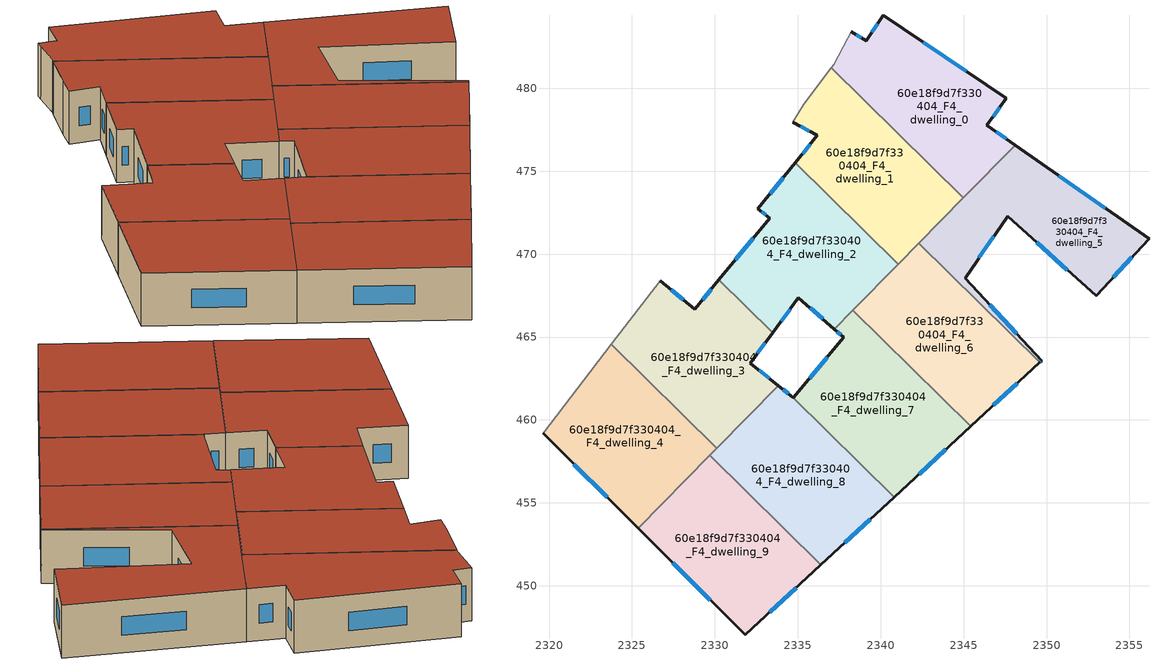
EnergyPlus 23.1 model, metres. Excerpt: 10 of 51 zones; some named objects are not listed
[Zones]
60e18f9d7f330404_F4_dwelling_0
 floor to 60e18f9d7f330404_F3_dwelling_0 (EU_floor_Construction): 2347.56,479.41 2346.41,477.75 2348.11,476.56 2344.99,473.39 2337.03,481.24 2337.16,481.42 2338.03,483.01 2338.24,483.41 2339.12,482.87 2340.16,484.41 z12
 wall outside (EU_wall_Construction): 2348.11,476.56 2346.41,477.75 2347.56,479.41 2340.16,484.41 2339.12,482.87 2338.24,483.41 z12:15
 wall to 60e18f9d7f330404_F4_dwelling_1 (EU_wall_Construction): 2337.03,481.24 2344.99,473.39 z12:15
 wall adiabatic (EU_wall_Construction): 2338.24,483.41 2338.03,483.01 2337.16,481.42 2337.03,481.24 z12:15
 wall to 60e18f9d7f330404_F4_dwelling_5 (EU_wall_Construction): 2344.99,473.39 2348.11,476.56 z12:15
 window (EU_Window_Construction): 2338.83,483.04 2338.52,483.23 / 2339.82,483.9 2339.46,483.37 / 2345.15,481.03 2342.56,482.78 / 2346.78,478.29 2347.18,478.87 / 2347.56,476.95 2346.96,477.37 z12.98:14.02
 roof outside (EU_roof_Construction): 2344.99,473.39 2348.11,476.56 2346.41,477.75 2347.56,479.41 2340.16,484.41 2339.12,482.87 2338.24,483.41 2338.03,483.01 2337.16,481.42 2337.03,481.24 z15
60e18f9d7f330404_F4_dwelling_1
 floor to 60e18f9d7f330404_F3_dwelling_1 (EU_floor_Construction): 2344.99,473.39 2341.06,469.4 2334.85,475.51 2336.19,477.16 2334.69,477.96 2335.37,479.04 2337.03,481.24 z12
 wall outside (EU_wall_Construction): 2334.69,477.96 2336.19,477.16 2334.85,475.51 z12:15
 wall adiabatic (EU_wall_Construction): 2337.03,481.24 2335.37,479.04 2334.69,477.96 z12:15
 wall to 60e18f9d7f330404_F4_dwelling_2 (EU_wall_Construction): 2334.85,475.51 2341.06,469.4 z12:15
 wall to 60e18f9d7f330404_F4_dwelling_6 (EU_wall_Construction): 2341.06,469.4 2342.29,470.66 z12:15
 wall to 60e18f9d7f330404_F4_dwelling_5 (EU_wall_Construction): 2342.29,470.66 2344.99,473.39 z12:15
 window (EU_Window_Construction): 2335.75,476.62 2335.29,476.05 / 2335.18,477.7 2335.7,477.42 z12.98:14.02
 roof outside (EU_roof_Construction): 2341.06,469.4 2344.99,473.39 2337.03,481.24 2335.37,479.04 2334.69,477.96 2336.19,477.16 2334.85,475.51 z15
60e18f9d7f330404_F4_dwelling_2
 floor to 60e18f9d7f330404_F3_dwelling_2 (EU_floor_Construction): 2341.06,469.4 2337.2,465.48 2335.04,467.38 2333.48,465.27 2330.24,468.46 2333.3,472.17 2332.6,472.75 2334.85,475.51 z12
 wall outside (EU_wall_Construction): 2333.48,465.27 2335.04,467.38 2337.2,465.48 / 2334.85,475.51 2332.6,472.75 2333.3,472.17 2330.24,468.46 z12:15
 wall to 60e18f9d7f330404_F4_dwelling_3 (EU_wall_Construction): 2330.24,468.46 2333.48,465.27 z12:15
 wall to 60e18f9d7f330404_F4_dwelling_7 (EU_wall_Construction): 2337.2,465.48 2338.32,466.62 z12:15
 wall to 60e18f9d7f330404_F4_dwelling_6 (EU_wall_Construction): 2338.32,466.62 2341.06,469.4 z12:15
 window (EU_Window_Construction): 2335.74,466.76 2336.49,466.1 / 2333.99,465.95 2334.53,466.69 / 2332.31,470.97 2331.24,469.67 / 2332.83,472.56 2333.07,472.36 / 2334.12,474.61 2333.33,473.65 z12.98:14.02
 roof outside (EU_roof_Construction): 2337.2,465.48 2341.06,469.4 2334.85,475.51 2332.6,472.75 2333.3,472.17 2330.24,468.46 2333.48,465.27 2335.04,467.38 z15
60e18f9d7f330404_F4_dwelling_3
 floor to 60e18f9d7f330404_F3_dwelling_3 (EU_floor_Construction): 2333.48,465.27 2332.13,463.43 2333.83,462.06 2330.11,458.29 2323.74,464.56 2326.7,468.41 2328.79,466.69 2330.24,468.46 z12
 wall outside (EU_wall_Construction): 2330.24,468.46 2328.79,466.69 2326.7,468.41 / 2333.83,462.06 2332.13,463.43 2333.48,465.27 z12:15
 wall to 60e18f9d7f330404_F4_dwelling_4 (EU_wall_Construction): 2323.74,464.56 2330.11,458.29 z12:15
 wall adiabatic (EU_wall_Construction): 2326.7,468.41 2323.74,464.56 z12:15
 wall to 60e18f9d7f330404_F4_dwelling_8 (EU_wall_Construction): 2330.11,458.29 2333.83,462.06 z12:15
 window (EU_Window_Construction): 2328.11,467.25 2327.38,467.85 / 2329.77,467.88 2329.26,467.26 / 2332.57,464.02 2333.04,464.67 / 2333.28,462.51 2332.68,462.98 z12.98:14.02
 roof outside (EU_roof_Construction): 2330.11,458.29 2333.83,462.06 2332.13,463.43 2333.48,465.27 2330.24,468.46 2328.79,466.69 2326.7,468.41 2323.74,464.56 z15
60e18f9d7f330404_F4_dwelling_4
 floor to 60e18f9d7f330404_F3_dwelling_4 (EU_floor_Construction): 2330.11,458.29 2325.37,453.48 2319.64,459.21 2323.74,464.56 z12
 wall outside (EU_wall_Construction): 2319.64,459.21 2325.37,453.48 z12:15
 wall adiabatic (EU_wall_Construction): 2323.74,464.56 2319.64,459.21 z12:15
 wall to 60e18f9d7f330404_F4_dwelling_9 (EU_wall_Construction): 2325.37,453.48 2329.69,457.87 z12:15
 wall to 60e18f9d7f330404_F4_dwelling_8 (EU_wall_Construction): 2329.69,457.87 2330.11,458.29 z12:15
 window (EU_Window_Construction): 2321.5,457.34 2323.51,455.34 z12.98:14.02
 roof outside (EU_roof_Construction): 2325.37,453.48 2330.11,458.29 2323.74,464.56 2319.64,459.21 z15
60e18f9d7f330404_F4_dwelling_5
 floor to 60e18f9d7f330404_F3_dwelling_5 (EU_floor_Construction): 2356.18,470.92 2353,467.47 2347.66,472.29 2345.09,468.55 2349.7,463.57 2349.59,463.47 2342.29,470.66 2348.11,476.56 z12
 wall outside (EU_wall_Construction): 2349.59,463.47 2349.7,463.57 2345.09,468.55 2347.66,472.29 2353,467.47 2356.18,470.92 2348.11,476.56 z12:15
 wall to 60e18f9d7f330404_F4_dwelling_6 (EU_wall_Construction): 2342.29,470.66 2349.59,463.47 z12:15
 window (EU_Window_Construction): 2348.2,465.19 2346.59,466.93 / 2349.63,463.5 2349.66,463.53 / 2353.55,472.75 2350.73,474.73 / 2354.03,468.59 2355.14,469.8 / 2349.39,470.72 2351.26,469.04 / 2345.92,469.77 2346.82,471.07 z12.98:14.02
 roof outside (EU_roof_Construction): 2353,467.47 2356.18,470.92 2348.11,476.56 2342.29,470.66 2349.59,463.47 2349.7,463.57 2345.09,468.55 2347.66,472.29 z15
60e18f9d7f330404_F4_dwelling_6
 floor to 60e18f9d7f330404_F3_dwelling_6 (EU_floor_Construction): 2349.59,463.47 2345.43,459.62 2338.32,466.62 2342.29,470.66 z12
 wall outside (EU_wall_Construction): 2345.43,459.62 2349.59,463.47 z12:15
 wall to 60e18f9d7f330404_F4_dwelling_7 (EU_wall_Construction): 2338.32,466.62 2345.43,459.62 z12:15
 window (EU_Window_Construction): 2346.78,460.87 2348.24,462.22 z12.98:14.02
 roof outside (EU_roof_Construction): 2349.59,463.47 2342.29,470.66 2338.32,466.62 2345.43,459.62 z15
60e18f9d7f330404_F4_dwelling_7
 floor to 60e18f9d7f330404_F3_dwelling_7 (EU_floor_Construction): 2345.43,459.62 2340.81,455.35 2334.7,461.37 2334.74,461.34 2337.78,464.97 2337.2,465.48 2338.32,466.62 z12
 wall outside (EU_wall_Construction): 2337.2,465.48 2337.78,464.97 2334.74,461.34 2334.7,461.37 / 2340.81,455.35 2345.43,459.62 z12:15
 wall to 60e18f9d7f330404_F4_dwelling_8 (EU_wall_Construction): 2334.7,461.37 2340.81,455.35 z12:15
 window (EU_Window_Construction): 2336.79,463.79 2335.73,462.52 / 2337.39,465.32 2337.59,465.14 / 2342.31,456.74 2343.93,458.23 z12.98:14.02
 roof outside (EU_roof_Construction): 2345.43,459.62 2338.32,466.62 2337.2,465.48 2337.78,464.97 2334.74,461.34 2334.7,461.37 2340.81,455.35 z15
60e18f9d7f330404_F4_dwelling_8
 floor to 60e18f9d7f330404_F3_dwelling_8 (EU_floor_Construction): 2334.7,461.37 2340.81,455.35 2336.39,451.27 2329.69,457.87 2333.83,462.06 z12
 wall outside (EU_wall_Construction): 2334.7,461.37 2333.83,462.06 / 2336.39,451.27 2340.81,455.35 z12:15
 wall to 60e18f9d7f330404_F4_dwelling_9 (EU_wall_Construction): 2329.69,457.87 2336.39,451.27 z12:15
 window (EU_Window_Construction): 2334.42,461.59 2334.11,461.84 / 2337.83,452.6 2339.37,454.02 z12.98:14.02
 roof outside (EU_roof_Construction): 2340.81,455.35 2334.7,461.37 2333.83,462.06 2329.69,457.87 2336.39,451.27 z15
60e18f9d7f330404_F4_dwelling_9
 floor to 60e18f9d7f330404_F3_dwelling_9 (EU_floor_Construction): 2336.39,451.27 2331.82,447.05 2325.37,453.48 2329.69,457.87 z12
 wall outside (EU_wall_Construction): 2325.37,453.48 2331.82,447.05 2336.39,451.27 z12:15
 window (EU_Window_Construction): 2333.3,448.42 2334.9,449.9 / 2327.47,451.39 2329.72,449.14 z12.98:14.02
 roof outside (EU_roof_Construction): 2336.39,451.27 2329.69,457.87 2325.37,453.48 2331.82,447.05 z15
[Building]
EU S2 Campaign: North Axis=0; Terrain=City; Solar Distribution=FullExterior
[Site:Location]
Bologna: Latitude=44.5; Longitude=11.25; Time Zone=1; Elevation=37
[SizingPeriod:WeatherFileDays]
AnnualSizingPeriod: Begin Month=1; Begin Day of Month=1; End Month=12; End Day of Month=31; Day of Week for Start Day=Monday; Use Weather File Daylight Saving Period=No; Use Weather File Rain and Snow Indicators=No
[MATERIAL]
EU_InternalMass_Material: Roughness=MediumRough; Thickness=0.1; Conductivity=1; Density=1800; Specific Heat=900; Thermal Absorptance=0.9; Solar Absorptance=0.7; Visible Absorptance=0.7
[MATERIAL:NOMASS] Roughness=MediumRough; Thermal Absorptance=0.9; Solar Absorptance=0.7; Visible Absorptance=0.7
Name | Thermal Resistance
EU_wall_NoMass | 0.905828
EU_roof_NoMass | 0.37593
EU_floor_NoMass | 0.67114
[WINDOWMATERIAL:SIMPLEGLAZINGSYSTEM]
EU_Window_SimpleGlazing: UFactor=4.52486; Solar Heat Gain Coefficient=0.85; Visible Transmittance=0.85
[CONSTRUCTION]
EU_wall_Construction: EU_wall_NoMass
EU_roof_Construction: EU_roof_NoMass
EU_floor_Construction: EU_floor_NoMass
EU_Window_Construction: EU_Window_SimpleGlazing
EU_InternalMass_Construction: EU_InternalMass_Material
[ZONE] Type=1; Multiplier=1; Ceiling Height=autocalculate; Floor Area=autocalculate; Part of Total Floor Area=Yes
Name | Volume
60e18f9d7f330404_F4_dwelling_0 | 171.753
60e18f9d7f330404_F4_dwelling_1 | 171.738
60e18f9d7f330404_F4_dwelling_2; 60e18f9d7f330404_F4_dwelling_5 | 171.755
60e18f9d7f330404_F4_dwelling_3 | 171.746
60e18f9d7f330404_F4_dwelling_4 | 171.736
60e18f9d7f330404_F4_dwelling_6 | 171.75
60e18f9d7f330404_F4_dwelling_7 | 171.728
60e18f9d7f330404_F4_dwelling_8 | 171.735
60e18f9d7f330404_F4_dwelling_9 | 171.749
[INTERNALMASS] Construction=EU_InternalMass_Construction
Name | Zone or ZoneList | Surface Area
60e18f9d7f330404_F4_dwelling_0_EU_InternalMass | 60e18f9d7f330404_F4_dwelling_0 | 57.2508
60e18f9d7f330404_F4_dwelling_1_EU_InternalMass | 60e18f9d7f330404_F4_dwelling_1 | 57.2459
60e18f9d7f330404_F4_dwelling_2_EU_InternalMass | 60e18f9d7f330404_F4_dwelling_2 | 57.2514
60e18f9d7f330404_F4_dwelling_3_EU_InternalMass | 60e18f9d7f330404_F4_dwelling_3 | 57.2489
60e18f9d7f330404_F4_dwelling_4_EU_InternalMass | 60e18f9d7f330404_F4_dwelling_4 | 57.2455
60e18f9d7f330404_F4_dwelling_5_EU_InternalMass | 60e18f9d7f330404_F4_dwelling_5 | 57.2513
60e18f9d7f330404_F4_dwelling_6_EU_InternalMass | 60e18f9d7f330404_F4_dwelling_6 | 57.2503
60e18f9d7f330404_F4_dwelling_7_EU_InternalMass | 60e18f9d7f330404_F4_dwelling_7 | 57.2421
60e18f9d7f330404_F4_dwelling_8_EU_InternalMass | 60e18f9d7f330404_F4_dwelling_8 | 57.2449
60e18f9d7f330404_F4_dwelling_9_EU_InternalMass | 60e18f9d7f330404_F4_dwelling_9 | 57.2495
[OTHEREQUIPMENT] Fuel Type=Electricity; Design Level Calculation Method=Watts/Area; Power per Zone Floor Area=1; Fraction Latent=0; Fraction Radiant=0; Fraction Lost=0; Carbon Dioxide Generation Rate=0; EndUse Subcategory=EU_Step8_InternalGains
Name | Zone or ZoneList or Space or SpaceList | Schedule
EU_Step8_InternalGain_60e18f9d7f330404_F4_dwelling_0_f000 | 60e18f9d7f330404_F4_dwelling_0 | EU_Step8_GainSchedule_60e18f9d7f330404_F4_dwelling_0_f000
EU_Step8_InternalGain_60e18f9d7f330404_F4_dwelling_1_f000 | 60e18f9d7f330404_F4_dwelling_1 | EU_Step8_GainSchedule_60e18f9d7f330404_F4_dwelling_1_f000
EU_Step8_InternalGain_60e18f9d7f330404_F4_dwelling_2_f000 | 60e18f9d7f330404_F4_dwelling_2 | EU_Step8_GainSchedule_60e18f9d7f330404_F4_dwelling_2_f000
EU_Step8_InternalGain_60e18f9d7f330404_F4_dwelling_3_f000 | 60e18f9d7f330404_F4_dwelling_3 | EU_Step8_GainSchedule_60e18f9d7f330404_F4_dwelling_3_f000
EU_Step8_InternalGain_60e18f9d7f330404_F4_dwelling_4_f000 | 60e18f9d7f330404_F4_dwelling_4 | EU_Step8_GainSchedule_60e18f9d7f330404_F4_dwelling_4_f000
EU_Step8_InternalGain_60e18f9d7f330404_F4_dwelling_5_f000 | 60e18f9d7f330404_F4_dwelling_5 | EU_Step8_GainSchedule_60e18f9d7f330404_F4_dwelling_5_f000
EU_Step8_InternalGain_60e18f9d7f330404_F4_dwelling_6_f000 | 60e18f9d7f330404_F4_dwelling_6 | EU_Step8_GainSchedule_60e18f9d7f330404_F4_dwelling_6_f000
EU_Step8_InternalGain_60e18f9d7f330404_F4_dwelling_7_f000 | 60e18f9d7f330404_F4_dwelling_7 | EU_Step8_GainSchedule_60e18f9d7f330404_F4_dwelling_7_f000
EU_Step8_InternalGain_60e18f9d7f330404_F4_dwelling_8_f000 | 60e18f9d7f330404_F4_dwelling_8 | EU_Step8_GainSchedule_60e18f9d7f330404_F4_dwelling_8_f000
EU_Step8_InternalGain_60e18f9d7f330404_F4_dwelling_9_f000 | 60e18f9d7f330404_F4_dwelling_9 | EU_Step8_GainSchedule_60e18f9d7f330404_F4_dwelling_9_f000
[ZONEVENTILATION:DESIGNFLOWRATE] Schedule=EU_AlwaysOn; Design Flow Rate Calculation Method=AirChanges/Hour; Air Changes per Hour=0.73129; Ventilation Type=Natural; Fan Pressure Rise=0; Fan Total Efficiency=1; Constant Term Coefficient=1; Temperature Term Coefficient=0; Velocity Term Coefficient=0; Velocity Squared Term Coefficient=0; Minimum Indoor Temperature=-100; Maximum Indoor Temperature=100; Delta Temperature=-100; Minimum Outdoor Temperature=-100; Maximum Outdoor Temperature=100; Maximum Wind Speed=40
Name | Zone or ZoneList or Space or SpaceList
EU_ConstantAir_60e18f9d7f330404_F4_dwelling_0 | 60e18f9d7f330404_F4_dwelling_0
EU_ConstantAir_60e18f9d7f330404_F4_dwelling_1 | 60e18f9d7f330404_F4_dwelling_1
EU_ConstantAir_60e18f9d7f330404_F4_dwelling_2 | 60e18f9d7f330404_F4_dwelling_2
EU_ConstantAir_60e18f9d7f330404_F4_dwelling_3 | 60e18f9d7f330404_F4_dwelling_3
EU_ConstantAir_60e18f9d7f330404_F4_dwelling_4 | 60e18f9d7f330404_F4_dwelling_4
EU_ConstantAir_60e18f9d7f330404_F4_dwelling_5 | 60e18f9d7f330404_F4_dwelling_5
EU_ConstantAir_60e18f9d7f330404_F4_dwelling_6 | 60e18f9d7f330404_F4_dwelling_6
EU_ConstantAir_60e18f9d7f330404_F4_dwelling_7 | 60e18f9d7f330404_F4_dwelling_7
EU_ConstantAir_60e18f9d7f330404_F4_dwelling_8 | 60e18f9d7f330404_F4_dwelling_8
EU_ConstantAir_60e18f9d7f330404_F4_dwelling_9 | 60e18f9d7f330404_F4_dwelling_9
[HVACTEMPLATE:ZONE:IDEALLOADSAIRSYSTEM] System Availability Schedule=EU_AlwaysOn; Maximum Heating Supply Air Temperature=50; Minimum Cooling Supply Air Temperature=13; Maximum Heating Supply Air Humidity Ratio=0.0156; Minimum Cooling Supply Air Humidity Ratio=0.0077; Heating Limit=NoLimit; Cooling Limit=NoLimit; Heating Availability Schedule=EU_AlwaysOn; Cooling Availability Schedule=EU_CoolingOff; Dehumidification Control Type=ConstantSensibleHeatRatio; Cooling Sensible Heat Ratio=0.7; Dehumidification Setpoint=60; Humidification Control Type=None; Humidification Setpoint=30; Outdoor Air Method=None; Outdoor Air Flow Rate per Person=0.00944; Outdoor Air Flow Rate per Zone Floor Area=0; Outdoor Air Flow Rate per Zone=0; Demand Controlled Ventilation Type=None; Outdoor Air Economizer Type=NoEconomizer; Heat Recovery Type=None; Sensible Heat Recovery Effectiveness=0.7; Latent Heat Recovery Effectiveness=0.65
Name | Template Thermostat
60e18f9d7f330404_F4_dwelling_0 | EU_HeatOnly_60e18f9d7f330404_F4_dwelling_0
60e18f9d7f330404_F4_dwelling_1 | EU_HeatOnly_60e18f9d7f330404_F4_dwelling_1
60e18f9d7f330404_F4_dwelling_2 | EU_HeatOnly_60e18f9d7f330404_F4_dwelling_2
60e18f9d7f330404_F4_dwelling_3 | EU_HeatOnly_60e18f9d7f330404_F4_dwelling_3
60e18f9d7f330404_F4_dwelling_4 | EU_HeatOnly_60e18f9d7f330404_F4_dwelling_4
60e18f9d7f330404_F4_dwelling_5 | EU_HeatOnly_60e18f9d7f330404_F4_dwelling_5
60e18f9d7f330404_F4_dwelling_6 | EU_HeatOnly_60e18f9d7f330404_F4_dwelling_6
60e18f9d7f330404_F4_dwelling_7 | EU_HeatOnly_60e18f9d7f330404_F4_dwelling_7
60e18f9d7f330404_F4_dwelling_8 | EU_HeatOnly_60e18f9d7f330404_F4_dwelling_8
60e18f9d7f330404_F4_dwelling_9 | EU_HeatOnly_60e18f9d7f330404_F4_dwelling_9
[SIZING:ZONE] Zone Cooling Design Supply Air Temperature Input Method=SupplyAirTemperature; Zone Cooling Design Supply Air Temperature=13; Zone Heating Design Supply Air Temperature Input Method=SupplyAirTemperature; Zone Heating Design Supply Air Temperature=50; Zone Cooling Design Supply Air Humidity Ratio=0.008; Zone Heating Design Supply Air Humidity Ratio=0.008; Cooling Design Air Flow Method=DesignDay; Cooling Design Air Flow Rate=0; Cooling Minimum Air Flow per Zone Floor Area=0.000762; Cooling Minimum Air Flow=0; Cooling Minimum Air Flow Fraction=0.2; Heating Design Air Flow Method=DesignDay; Heating Design Air Flow Rate=0; Heating Maximum Air Flow per Zone Floor Area=0.002032; Heating Maximum Air Flow=0.141576; Heating Maximum Air Flow Fraction=0.3; Account for Dedicated Outdoor Air System=No; Dedicated Outdoor Air System Control Strategy=NeutralSupplyAir; Dedicated Outdoor Air Low Setpoint Temperature for Design=autosize; Dedicated Outdoor Air High Setpoint Temperature for Design=autosize; Zone Load Sizing Method=Sensible Load Only No Latent Load; Zone Latent Cooling Design Supply Air Humidity Ratio Input Method=HumidityRatioDifference; Zone Cooling Design Supply Air Humidity Ratio Difference=0.005; Zone Latent Heating Design Supply Air Humidity Ratio Input Method=HumidityRatioDifference; Zone Humidification Design Supply Air Humidity Ratio Difference=0.005
60e18f9d7f330404_F4_dwelling_0; 60e18f9d7f330404_F4_dwelling_1; 60e18f9d7f330404_F4_dwelling_2; 60e18f9d7f330404_F4_dwelling_3; 60e18f9d7f330404_F4_dwelling_4; 60e18f9d7f330404_F4_dwelling_5; 60e18f9d7f330404_F4_dwelling_6; 60e18f9d7f330404_F4_dwelling_7; 60e18f9d7f330404_F4_dwelling_8; 60e18f9d7f330404_F4_dwelling_9
[SCHEDULE:CONSTANT]
Name | Hourly Value
EU_AlwaysOn | 1
EU_CoolingOff | 0
[SCHEDULE:FILE] Column Number=1; Rows to Skip at Top=0; Number of Hours of Data=8760; Column Separator=Comma; Interpolate to Timestep=No; Minutes per Item=60; Adjust Schedule for Daylight Savings=Yes
Name | File
EU_Step8_GainSchedule_60e18f9d7f330404_F4_dwelling_0_f000 | ../../schedules/60e18f9d7f330404/60e18f9d7f330404_F4_dwelling_0_f000_gain.csv
EU_Step8_GainSchedule_60e18f9d7f330404_F4_dwelling_1_f000 | ../../schedules/60e18f9d7f330404/60e18f9d7f330404_F4_dwelling_1_f000_gain.csv
EU_Step8_GainSchedule_60e18f9d7f330404_F4_dwelling_2_f000 | ../../schedules/60e18f9d7f330404/60e18f9d7f330404_F4_dwelling_2_f000_gain.csv
EU_Step8_GainSchedule_60e18f9d7f330404_F4_dwelling_3_f000 | ../../schedules/60e18f9d7f330404/60e18f9d7f330404_F4_dwelling_3_f000_gain.csv
EU_Step8_GainSchedule_60e18f9d7f330404_F4_dwelling_4_f000 | ../../schedules/60e18f9d7f330404/60e18f9d7f330404_F4_dwelling_4_f000_gain.csv
EU_Step8_GainSchedule_60e18f9d7f330404_F4_dwelling_5_f000 | ../../schedules/60e18f9d7f330404/60e18f9d7f330404_F4_dwelling_5_f000_gain.csv
EU_Step8_GainSchedule_60e18f9d7f330404_F4_dwelling_6_f000 | ../../schedules/60e18f9d7f330404/60e18f9d7f330404_F4_dwelling_6_f000_gain.csv
EU_Step8_GainSchedule_60e18f9d7f330404_F4_dwelling_7_f000 | ../../schedules/60e18f9d7f330404/60e18f9d7f330404_F4_dwelling_7_f000_gain.csv
EU_Step8_GainSchedule_60e18f9d7f330404_F4_dwelling_8_f000 | ../../schedules/60e18f9d7f330404/60e18f9d7f330404_F4_dwelling_8_f000_gain.csv
EU_Step8_GainSchedule_60e18f9d7f330404_F4_dwelling_9_f000 | ../../schedules/60e18f9d7f330404/60e18f9d7f330404_F4_dwelling_9_f000_gain.csv
